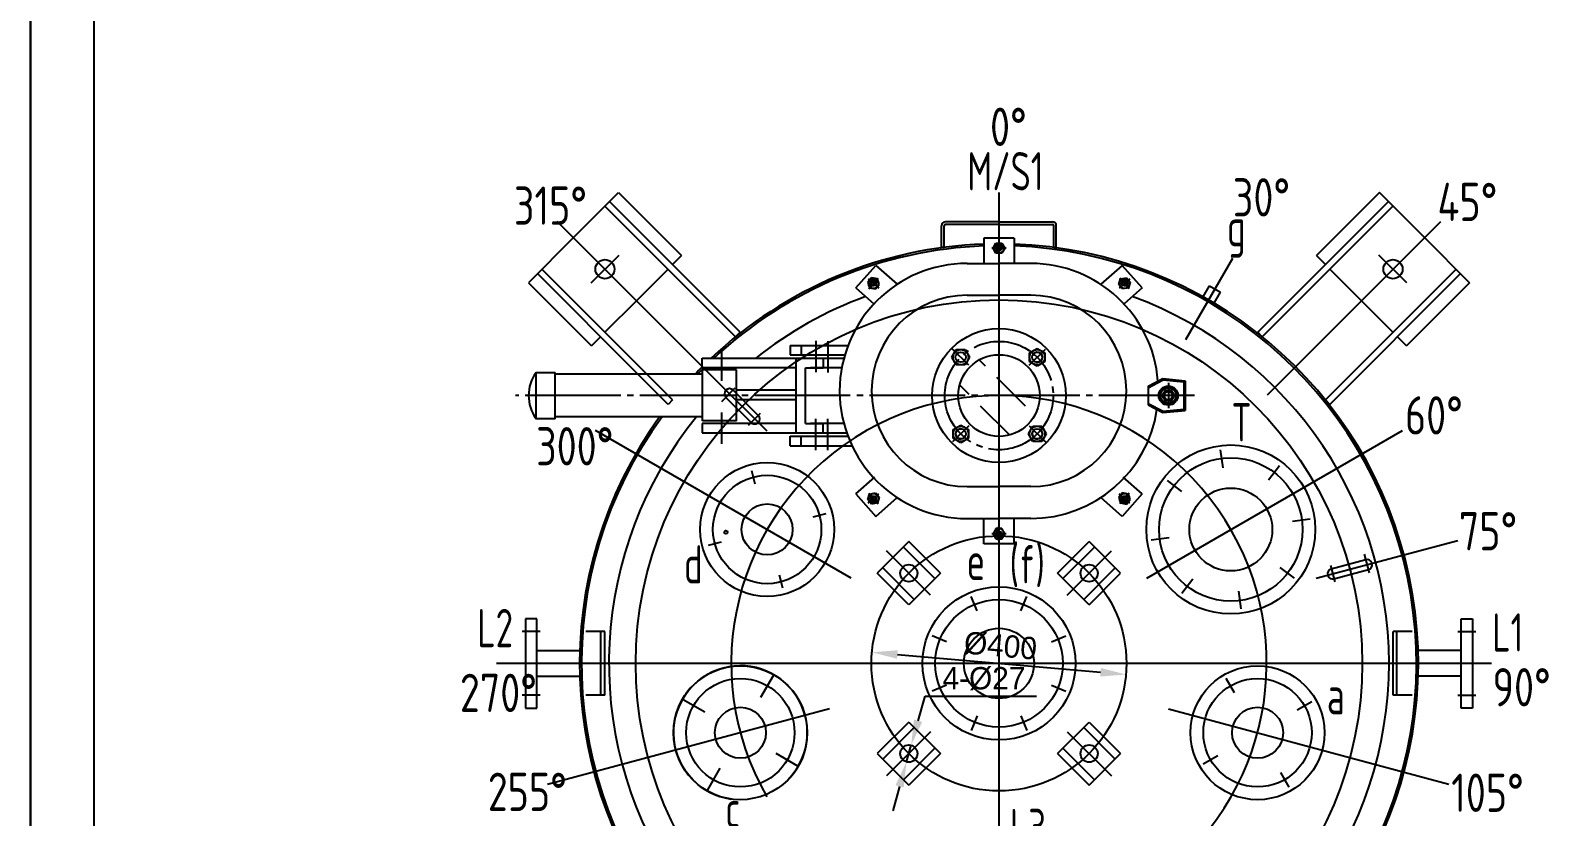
# Model space of a CAD drawing. Extents: x -1085 to 561, y -220 to 621.
# Drawn here: x -32.8 to 205.4, y 72.2 to 195.5 of the extents above; entities that cross this region are included whole.
import ezdxf

# ---------------------------------------------------------------- set-up
doc = ezdxf.new("R2010")
doc.units = 0
doc.linetypes.add('DASHDOT', pattern=[18, 15, -1, 1, -1])
doc.layers.get('0').update_dxf_attribs({"color": 8, "linetype": 'CONTINUOUS'})
doc.layers.get('DEFPOINTS').update_dxf_attribs({"linetype": 'CONTINUOUS'})
for name, color, linetype in [('0-EQUIPMENT', 7, 'CONTINUOUS'), ('1', 8, 'CONTINUOUS'), ('11', 1, 'CONTINUOUS'), ('2', 94, 'DASHDOT'), ('85', 7, 'CONTINUOUS')]:
    doc.layers.add(name, color=color, linetype=linetype)
doc.styles.add('HZTXT', font='tssdeng.shx', dxfattribs={"width": 0.8, "bigfont": 'tssdchn.shx'})
doc.styles.get("Standard").update_dxf_attribs({"font": 'cadt_en', "bigfont": 'cadt_hz'})
doc.dimstyles.get("Standard").update_dxf_attribs({"dimtxt": 3.5, "dimasz": 4, "dimexe": 2, "dimexo": 0, "dimgap": 1, "dimtad": 1, "dimtoh": 1, "dimdec": 4, "dimzin": 0, "dimtxsty": 'STANDARD', "dimcen": 0, "dimazin": 3, "dimtfac": 1, "dimtdec": 4, "dimtmove": 0, "dimatfit": 3, "dimtolj": 1, "dimtzin": 0})

# ---------------------------------------------------------------- blocks, each defined once
blk = doc.blocks.new('*U88')
at = {"layer": '1'}
for p, q in [((117.08, 142.85), (116.09, 143.84)), ((123.36, 136.57), (118.87, 141.06)), ((114.54, 138.41), (113.03, 139.92, 1)), ((120.82, 132.12), (116.33, 136.61))]:
    blk.add_line(p, q, dxfattribs=at)
at = {"layer": '11'}
for centre, radius, start, end in [((119.21, 161.36), 0.5, 342, 612), ((99.51, 155.83), 0.5, 336.5127, 606.5127), ((138.9, 155.83), 0.5, 293.4873, 563.4873), ((125.22, 144.26), 0.8, 252, 522), ((145.78, 138.25), 0.8, 342, 612), ((113.2, 132.24), 0.8, 72, 342), ((125.22, 132.24), 0.8, 162, 432), ((99.51, 122.11), 0.5, 113.4873, 383.4873), ((138.9, 122.11), 0.5, 156.5127, 426.5127), ((119.21, 116.59), 0.5, 108, 378)]:
    blk.add_arc(centre, radius, start, end, dxfattribs=at)
at = {"layer": '2'}
for p, q in [((119.21, 163.18), (119.21, 113.63)), ((119.21, 162.47), (119.21, 160.25)), ((119.21, 162.21), (119.21, 160.51)), ((120.31, 161.36), (118.1, 161.36, 6.28)), ((118.36, 161.36), (120.06, 161.36)), ((98.68, 156.57), (100.34, 155.1)), ((98.78, 155), (100.25, 156.66, 6.28)), ((98.88, 156.4), (100.15, 155.27)), ((100.08, 156.47), (98.95, 155.2)), ((139.73, 156.57), (138.07, 155.1)), ((139.63, 155), (138.16, 156.66)), ((139.53, 156.4), (138.26, 155.27)), ((138.33, 156.47), (139.46, 155.2)), ((75.67, 145.47), (75.67, 140.56)), ((90.48, 146.82), (90.48, 141.9)), ((92.35, 146.8), (92.35, 141.89)), ((114.47, 142.99), (111.92, 145.53)), ((123.94, 142.99), (126.49, 145.53)), ((149.88, 138.25), (43.35, 138.25)), ((147.02, 138.25), (144.53, 138.25)), ((145.78, 140.22), (145.78, 136.28)), ((75.67, 135.61), (75.67, 130.7)), ((90.48, 129.68), (90.48, 134.6)), ((92.35, 129.7), (92.35, 134.61)), ((114.47, 133.51), (111.92, 130.97)), ((123.94, 133.51), (126.49, 130.97)), ((98.68, 121.38), (100.34, 122.85)), ((98.78, 122.94), (100.25, 121.28)), ((98.88, 121.55), (100.15, 122.68)), ((100.08, 121.48), (98.95, 122.75)), ((139.73, 121.38), (138.07, 122.85)), ((139.63, 122.94), (138.16, 121.28, 6.28)), ((139.53, 121.55), (138.26, 122.68)), ((138.33, 121.48), (139.46, 122.75)), ((119.21, 115.48), (119.21, 117.7)), ((119.21, 115.74), (119.21, 117.44)), ((120.31, 116.59), (118.1, 116.59)), ((118.36, 116.59), (120.06, 116.59))]:
    blk.add_line(p, q, dxfattribs=at)
blk.add_circle((119.21, 138.25), 8.5, dxfattribs=at)
at = {"layer": '85'}
for p, q in [((116.85, 162.95), (116.85, 158.97)), ((121.57, 162.95), (116.85, 162.95)), ((118.28, 161.36), (118.74, 162.16)), ((118.74, 162.16), (119.67, 162.16)), ((119.67, 162.16), (120.13, 161.36)), ((121.57, 162.95), (121.57, 158.97)), ((118.74, 160.56), (118.28, 161.36)), ((119.67, 160.56), (118.74, 160.56)), ((120.13, 161.36), (119.67, 160.56)), ((96.76, 155.12), (99.88, 158.66)), ((99.88, 158.66), (103.23, 155.7)), ((114.21, 158.97), (119.21, 158.97)), ((124.21, 158.97), (119.21, 158.97)), ((138.53, 158.66), (135.18, 155.7)), ((141.65, 155.12), (138.53, 158.66)), ((96.76, 155.12), (99.58, 152.62, 6.28)), ((99.22, 156.71), (98.61, 156.02)), ((98.61, 156.02), (98.9, 155.14)), ((98.9, 155.14), (99.81, 154.96)), ((100.13, 156.53), (99.22, 156.71)), ((99.81, 154.96), (100.42, 155.65)), ((100.42, 155.65), (100.13, 156.53)), ((137.99, 155.65), (138.29, 156.53)), ((138.6, 154.96), (137.99, 155.65)), ((138.29, 156.53), (139.19, 156.71)), ((139.51, 155.14), (138.6, 154.96)), ((141.65, 155.12), (138.83, 152.62)), ((139.19, 156.71), (139.8, 156.02)), ((139.8, 156.02), (139.51, 155.14, 6.28)), ((114.21, 153.97), (119.21, 153.97)), ((124.21, 153.97), (119.21, 153.97)), ((86.45, 146.12), (95.53, 146.12)), ((86.45, 146.12), (86.45, 144.63)), ((88.17, 146.12), (88.17, 144.63)), ((111.81, 144.26), (112.5, 145.46)), ((112.5, 145.46), (113.89, 145.46)), ((113.89, 145.46), (114.58, 144.26, 6.28)), ((124.02, 144.95), (125.22, 145.65)), ((125.22, 145.65), (126.42, 144.95)), ((72.62, 144.11), (94.88, 144.11)), ((72.62, 142.61), (72.62, 144.11, 6.28)), ((86.45, 144.63), (95.02, 144.63)), ((87.36, 132.39), (87.36, 144.11)), ((87.86, 144.11), (91.61, 144.11)), ((91.61, 144.11), (91.61, 142.62)), ((112.5, 143.06), (111.81, 144.26)), ((113.89, 143.06), (112.5, 143.06)), ((114.58, 144.26), (113.89, 143.06)), ((124.02, 143.57), (124.02, 144.95)), ((125.22, 142.87), (124.02, 143.57)), ((126.42, 143.57), (125.22, 142.87, 6.28)), ((126.42, 144.95), (126.42, 143.57)), ((46.57, 134.61), (46.57, 141.89)), ((46.57, 141.89), (49.56, 141.89)), ((49.57, 134.61), (49.56, 141.89)), ((72.7, 141.59), (49.56, 141.59)), ((87.36, 142.61), (72.62, 142.61)), ((74.47, 142.26), (72.7, 142.26)), ((72.71, 134.31), (72.7, 142.26)), ((78.02, 142.27), (74.47, 142.26)), ((78.02, 134.74), (78.02, 142.27)), ((88.86, 133.88), (88.86, 142.62, 6.28)), ((88.86, 142.62), (91.61, 142.62)), ((94.54, 142.61), (89.62, 142.61)), ((142.59, 139.71), (144.92, 140.91)), ((142.59, 139.48), (144.96, 140.7)), ((144.92, 140.91), (148.4, 140.57)), ((144.96, 140.7), (148.2, 140.39)), ((148.4, 140.57), (148.4, 135.93)), ((87.36, 139.08), (78.02, 139.08)), ((142.59, 139.71), (142.59, 136.8)), ((144.39, 138.25), (145.08, 139.45)), ((145.08, 137.05), (144.39, 138.25)), ((145.08, 139.45), (146.47, 139.45)), ((146.47, 139.45), (147.16, 138.25)), ((147.16, 138.25), (146.47, 137.05)), ((148.2, 140.39), (148.2, 136.11)), ((148.4, 135.93), (148.4, 138.25)), ((87.36, 137.6), (78.02, 137.6)), ((142.59, 137.02), (144.96, 135.8)), ((142.59, 136.8), (144.92, 135.59)), ((144.92, 135.59), (148.4, 135.93)), ((144.96, 135.8), (148.2, 136.11)), ((146.47, 137.05), (145.08, 137.05)), ((49.57, 134.61), (46.57, 134.61)), ((72.71, 134.91), (49.57, 134.91)), ((87.36, 133.89), (72.62, 133.89)), ((72.62, 133.89), (72.62, 132.39)), ((78.02, 134.31), (72.71, 134.31)), ((78.02, 134.31), (78.02, 134.74)), ((88.86, 133.88), (91.61, 133.88)), ((94.86, 133.89), (89.62, 133.89)), ((91.61, 132.39), (91.61, 133.88)), ((112, 132.93), (113.2, 133.63, 6.28)), ((113.2, 133.63), (114.4, 132.93)), ((123.83, 132.24), (124.52, 133.44)), ((124.52, 133.44), (125.91, 133.44)), ((125.91, 133.44), (126.6, 132.24)), ((72.62, 132.39), (95.32, 132.39)), ((86.45, 130.38), (86.45, 131.87)), ((86.45, 131.87), (95.51, 131.87)), ((87.86, 132.39), (91.61, 132.39)), ((88.17, 130.38), (88.17, 131.87)), ((112, 131.55), (112, 132.93)), ((113.2, 130.85), (112, 131.55)), ((114.4, 131.55), (113.2, 130.85)), ((114.4, 132.93), (114.4, 131.55)), ((124.52, 131.04), (123.83, 132.24, 6.28)), ((125.91, 131.04), (124.52, 131.04)), ((126.6, 132.24), (125.91, 131.04)), ((86.45, 130.38), (96.15, 130.38)), ((96.76, 122.83), (99.74, 125.46)), ((114.21, 123.97), (119.21, 123.97)), ((124.21, 123.97), (119.21, 123.97)), ((141.65, 122.83), (138.67, 125.46)), ((96.76, 122.83), (99.88, 119.29)), ((98.61, 121.93), (98.9, 122.81, 6.28)), ((99.22, 121.24), (98.61, 121.93)), ((98.9, 122.81), (99.81, 122.99)), ((99.81, 122.99), (100.42, 122.3)), ((99.88, 119.29), (103.23, 122.25)), ((100.42, 122.3), (100.13, 121.42)), ((138.53, 119.29), (135.18, 122.25)), ((138.6, 122.99), (137.99, 122.3)), ((137.99, 122.3), (138.29, 121.42)), ((141.65, 122.83), (138.53, 119.29)), ((139.51, 122.81), (138.6, 122.99)), ((139.19, 121.24), (139.8, 121.93)), ((139.8, 121.93), (139.51, 122.81)), ((100.13, 121.42), (99.22, 121.24)), ((138.29, 121.42), (139.19, 121.24)), ((114.21, 118.97), (119.21, 118.97)), ((116.85, 115), (116.85, 118.97)), ((118.74, 117.39), (118.28, 116.59)), ((119.67, 117.39), (118.74, 117.39)), ((124.21, 118.97), (119.21, 118.97, 6.28)), ((120.13, 116.59), (119.67, 117.39)), ((121.57, 115), (121.57, 118.97)), ((121.57, 115), (116.85, 115)), ((118.28, 116.59), (118.74, 115.79)), ((118.74, 115.79), (119.67, 115.79)), ((119.67, 115.79), (120.13, 116.59, 6.28))]:
    blk.add_line(p, q, dxfattribs=at)
for centre, radius in [((119.21, 161.36), 0.8), ((119.21, 161.36), 0.375), ((99.51, 155.83), 0.8), ((99.51, 155.83), 0.375), ((138.9, 155.83), 0.8), ((138.9, 155.83), 0.375), ((119.21, 138.25), 10.5), ((113.2, 144.26), 1.2), ((125.22, 144.26), 1.2), ((113.2, 144.26), 0.8), ((119.21, 138.25), 6.4), ((125.22, 144.26), 0.8), ((145.78, 138.25), 1.5), ((145.78, 138.25), 1.2), ((145.78, 138.25), 0.875), ((145.78, 138.25), 0.65), ((113.2, 132.24), 1.2), ((125.22, 132.24), 1.2), ((113.2, 132.24), 0.8), ((125.22, 132.24), 0.8), ((99.51, 122.11), 0.8), ((99.51, 122.11), 0.375), ((138.9, 122.11), 0.8), ((138.9, 122.11), 0.375), ((119.21, 116.59), 0.8), ((119.21, 116.59), 0.375)]:
    blk.add_circle(centre, radius, dxfattribs=at)
for centre, radius, start, end in [((114.21, 138.97), 20, 90, 270), ((124.21, 138.97), 20, 4.399, 90), ((114.21, 138.97), 15, 90, 270), ((124.21, 138.97), 15, 270, 450), ((51.63, 138.25), 6.23, 144.3252, 215.6748), ((124.21, 138.97), 20, 270, 351.6542)]:
    blk.add_arc(centre, radius, start, end, dxfattribs=at)
blk = doc.blocks.new('*D89')
at = {"layer": '0-EQUIPMENT', "color": 0}
blk.add_line((103.27, 97.64), (135.14, 94.86), dxfattribs=at)
for points in [[(103.32, 98.31), (103.21, 96.98), (99.28, 97.99)], [(135.2, 95.52), (135.09, 94.19), (139.13, 94.51)]]:
    blk.add_solid(points, dxfattribs=at)
at = {"layer": 'DEFPOINTS', "color": 0}
for p in [(99.28, 97.99), (139.13, 94.51)]:
    blk.add_point(p, dxfattribs=at)
at = {"layer": '0-EQUIPMENT', "color": 0, "insert": (119.45, 98.99), "char_height": 3.5, "attachment_point": 5, "rotation": 355.0017}
blk.add_mtext('\\A1;%%c400', dxfattribs=at)
blk = doc.blocks.new('*D90')
at = {"layer": '0-EQUIPMENT', "color": 0}
for p, q in [((106.51, 87.26), (107.6, 91.11)), ((107.6, 91.11), (125.1, 91.11)), ((104.7, 80.81), (105.43, 83.41)), ((103.61, 76.96), (102.53, 73.11))]:
    blk.add_line(p, q, dxfattribs=at)
for points in [[(105.87, 87.44), (107.16, 87.08), (105.43, 83.41)], [(102.97, 77.14), (104.25, 76.78), (104.7, 80.81)]]:
    blk.add_solid(points, dxfattribs=at)
at = {"layer": 'DEFPOINTS', "color": 0}
for p in [(105.43, 83.41), (104.7, 80.81)]:
    blk.add_point(p, dxfattribs=at)
at = {"layer": '0-EQUIPMENT', "color": 0, "insert": (116.85, 93.86), "char_height": 3.5, "attachment_point": 5}
blk.add_mtext('\\A1;4-%%c27', dxfattribs=at)

msp = doc.modelspace()

# ---------------------------------------------------------------- linework, layer by layer
for p, q in [((-32.77011, -220.16859), (-32.77011, 620.83141)), ((-32.77011, 620.83141), (-32.77011, -220.16859, 1))]:
    msp.add_line(p, q)
at = {"layer": '0-EQUIPMENT'}
for p, q in [((52.43595, 163.01982), (59.50701, 170.09089)), ((59.50701, 170.09089), (69.40651, 160.19139)), ((119.20564, 170.07402), (119.20564, 25.92018)), ((178.90426, 170.09089), (169.00476, 160.19139)), ((185.97533, 163.01982), (178.90426, 170.09089)), ((77.89179, 147.46347), (57.38569, 167.96957)), ((78.5989, 148.17058), (58.0928, 168.67668)), ((159.81237, 148.17058), (180.31847, 168.67668)), ((160.51948, 147.46347), (181.02558, 167.96957)), ((77.08673, 138.36903), (49.88945, 165.56632)), ((110.20564, 161.48571), (110.20564, 164.88571, 6.28319)), ((110.60564, 161.48571), (110.60564, 164.88571, 6.28319)), ((119.20564, 165.48571), (110.80564, 165.48571)), ((119.20564, 165.08571), (110.80564, 165.08571)), ((119.20564, 165.48571), (127.60564, 165.48571, 1)), ((119.20564, 165.08571), (127.60564, 165.08571)), ((127.80564, 161.48571), (127.80564, 164.88571, 6.28319)), ((128.20564, 161.48571), (128.20564, 164.88571, 6.28319)), ((161.32454, 138.36903), (188.52182, 165.56632)), ((52.43595, 163.01982), (45.36488, 155.94875)), ((185.97533, 163.01982), (193.04639, 155.94875)), ((59.54255, 160.22693), (55.18291, 155.86729)), ((67.9923, 158.77718), (69.40651, 160.19139)), ((110.60564, 161.48571), (110.20564, 161.48571)), ((127.80564, 161.48571), (128.20564, 161.48571)), ((148.53367, 147.04779), (155.89829, 159.80367)), ((170.41898, 158.77718), (169.00476, 160.19139)), ((183.18243, 155.91322), (178.82279, 160.27286)), ((62.55635, 141.58571), (46.77909, 157.36297, 6.28319)), ((63.97052, 141.58576), (47.4862, 158.07007)), ((62.33544, 153.12033), (67.28519, 158.07007)), ((170.41898, 137.56398), (190.92507, 158.07007)), ((176.07583, 153.12033), (171.12608, 158.07007)), ((171.12608, 136.85687), (191.63218, 157.36297)), ((45.36488, 155.94875), (55.26437, 146.04926)), ((151.23581, 153.72802), (152.23961, 155.46665)), ((152.23961, 155.46665), (153.97166, 154.46665)), ((193.04639, 155.94875), (183.1469, 146.04926)), ((62.33544, 153.12033), (57.38569, 148.17058)), ((152.96786, 152.72802), (153.97166, 154.46665)), ((176.07583, 153.12033), (181.02558, 148.17058)), ((77.89179, 147.46347), (78.5989, 148.17058)), ((160.51948, 147.46347), (159.81237, 148.17058)), ((56.67859, 147.46347), (55.26437, 146.04926)), ((181.73268, 147.46347), (183.1469, 146.04926)), ((65.89193, 138.25013), (62.55635, 141.58571)), ((67.30614, 138.25013), (63.97052, 141.58576)), ((74.73803, 140.71774), (82.76125, 132.69452, 6.28319)), ((67.28519, 136.85687), (65.89193, 138.25013)), ((67.9923, 137.56398), (67.30614, 138.25013)), ((75.70768, 137.32214), (77.83989, 139.45436)), ((81.44613, 135.14101), (77.48634, 139.1008)), ((67.9923, 137.56398), (67.28519, 136.85687)), ((76.35496, 137.96943), (80.31476, 134.00963, 1)), ((170.41898, 137.56398), (171.12608, 136.85687)), ((79.90831, 133.60318), (81.79969, 135.49456)), ((96.01377, 109.63996), (55.91304, 132.79213)), ((142.39751, 109.63996), (182.49824, 132.79213)), ((153.93711, 129.71924), (154.30569, 126.91965)), ((80.36012, 126.47746), (80.91189, 124.41822)), ((163.23492, 127.2279), (161.51593, 124.98767)), ((145.60093, 124.90635), (147.84116, 123.18736)), ((92.05989, 119.72259), (90.00066, 119.17082)), ((168.04781, 118.89172), (165.24822, 118.52315)), ((73.60525, 114.77768), (75.66448, 115.32945)), ((105.0635, 115.34202), (100.11375, 110.39227)), ((104.21497, 114.49349), (109.16472, 109.54374)), ((110.01325, 110.39227), (105.0635, 115.34202)), ((128.39802, 110.39227), (133.34777, 115.34202)), ((134.1963, 114.49349), (129.24655, 109.54374)), ((138.29752, 110.39227), (133.34777, 115.34202)), ((143.10959, 115.60854), (145.90919, 115.97712)), ((168.98959, 109.5897), (191.21631, 115.54533, 1)), ((108.48426, 106.97151), (101.55342, 113.90235)), ((129.92701, 106.97151), (136.85785, 113.90235)), ((176.76095, 112.50025), (171.35176, 111.05087)), ((176.52402, 113.38447), (177.30447, 110.47181)), ((85.30502, 108.02281), (84.75325, 110.08204)), ((105.0635, 105.44252), (100.11375, 110.39227)), ((100.96228, 111.2408), (105.91203, 106.29105)), ((110.01325, 110.39227), (105.0635, 105.44252)), ((133.34777, 105.44252), (128.39802, 110.39227)), ((137.44899, 111.2408), (132.49924, 106.29105)), ((133.34777, 105.44252), (138.29752, 110.39227)), ((165.55647, 109.59392), (163.31624, 111.31291)), ((171.20299, 111.60609), (171.89528, 109.02242)), ((171.76587, 109.50538), (177.17506, 110.95477, 6.28319)), ((147.92249, 107.27236), (149.64148, 109.51259)), ((157.22029, 104.78102), (156.85172, 107.58062)), ((115.79975, 104.47266), (114.85768, 106.74702)), ((122.61152, 104.47266), (123.55359, 106.74702)), ((46.70564, 103.25013), (44.90564, 103.25013)), ((44.90564, 103.25013), (44.90564, 89.25013)), ((46.70564, 89.25013), (46.70564, 103.25013)), ((191.70564, 89.25013), (191.70564, 103.25013)), ((191.70564, 103.25013), (193.50564, 103.25013)), ((193.50564, 103.25013), (193.50564, 89.25013)), ((47.20564, 101.25013), (44.40564, 101.25013)), ((57.35883, 101.25013), (54.39823, 101.25013)), ((56.75883, 91.25013), (56.75883, 101.25013)), ((57.35883, 91.25013), (57.35883, 101.25013)), ((110.98311, 99.65601), (108.70874, 100.59809)), ((127.42816, 99.65601), (129.70253, 100.59809)), ((184.05244, 101.25013), (181.05244, 101.25013)), ((181.05244, 91.25013), (181.05244, 101.25013, 6.28319)), ((181.65244, 91.25013), (181.65244, 101.25013)), ((191.20564, 101.25013), (194.00564, 101.25013)), ((46.70564, 98.25013), (53.43604, 98.25013)), ((191.70564, 98.25013), (184.97523, 98.25013)), ((196.48465, 96.25013), (40.35364, 96.25013, 6.28319)), ((46.70564, 94.25013), (53.43604, 94.25013)), ((81.84903, 90.94356), (83.81655, 94.3514)), ((156.17486, 91.61453), (154.85654, 93.89792)), ((191.70564, 94.25013), (184.97523, 94.25013)), ((47.20564, 91.25013), (44.40564, 91.25013)), ((57.35883, 91.25013), (54.39823, 91.25013)), ((73.07293, 88.59201), (69.66508, 90.55953)), ((110.98311, 92.84425), (108.70874, 91.90218)), ((127.42816, 92.84425), (129.70253, 91.90218)), ((184.05244, 91.25013), (181.05244, 91.25013)), ((191.20564, 91.25013), (194.00564, 91.25013)), ((44.90564, 89.25013), (46.70564, 89.25013)), ((92.59337, 89.1194), (48.36075, 77.2673)), ((145.8179, 89.1194), (189.79936, 77.3346)), ((166.00931, 88.97939), (168.29271, 90.29771)), ((193.50564, 89.25013), (191.70564, 89.25013)), ((105.0635, 87.05774), (100.11375, 82.108)), ((100.96228, 81.25947), (105.91203, 86.20922)), ((105.0635, 87.05774), (110.01325, 82.108)), ((115.79975, 88.0276), (114.85768, 85.75324)), ((122.61152, 88.0276), (123.55359, 85.75324)), ((128.39802, 82.108), (133.34777, 87.05774)), ((137.44899, 81.25947), (132.49924, 86.20922)), ((133.34777, 87.05774), (138.29752, 82.108)), ((108.48426, 85.52875), (101.55342, 78.59792)), ((129.92701, 85.52875), (136.85785, 78.59792)), ((84.20058, 82.16746), (87.60842, 80.19994)), ((100.11375, 82.108), (105.0635, 77.15825)), ((104.21497, 78.00678), (109.16472, 82.95652)), ((110.01325, 82.108), (105.0635, 77.15825)), ((128.39802, 82.108), (133.34777, 77.15825)), ((134.1963, 78.00678), (129.24655, 82.95652)), ((133.34777, 77.15825), (138.29752, 82.108)), ((153.53973, 81.78007), (151.25633, 80.46175)), ((75.42448, 79.81591), (73.45695, 76.40806)), ((163.37418, 79.14494), (164.6925, 76.86154))]:
    msp.add_line(p, q, dxfattribs=at)
for centre, radius in [((57.38569, 158.07007), 1.5), ((181.02558, 158.07007), 1.5), ((119.20564, 96.25013), 57), ((155.5787, 117.25013), 13.25), ((82.83257, 117.25013), 10.5), ((155.5787, 117.25013), 11.25), ((82.83257, 117.25013), 8.5), ((155.5787, 117.25013), 6.5), ((82.83257, 117.25013), 4), ((76.35992, 116.81825), 0.25), ((119.20564, 96.25013), 20), ((105.0635, 110.39227), 1.35), ((133.34777, 110.39227), 1.35), ((119.20564, 96.25013), 12), ((119.20564, 96.25013), 10), ((119.20564, 96.25013), 5.5), ((78.63675, 85.37973), 10.5), ((159.77452, 85.37973), 10.5), ((78.63675, 85.37973), 8.5), ((159.77452, 85.37973), 8.5), ((78.63675, 85.37973), 4), ((159.77452, 85.37973), 4), ((105.0635, 82.108), 1.35), ((133.34777, 82.108), 1.35)]:
    msp.add_circle(centre, radius, dxfattribs=at)
for centre, radius, start, end in [((110.80564, 164.88571), 0.6, 90, 180), ((110.80564, 164.88571), 0.2, 90, 180), ((127.60564, 164.88571), 0.6, 0, 90), ((127.60564, 164.88571), 0.2, 0, 90), ((119.20564, 96.25013), 65.8, 144.0123557, 447.9441083), ((119.20564, 96.25013), 65.8, 92.0558917, 133.3291125), ((119.20564, 96.25013), 65.5, 143.8215503, 447.934688), ((119.20564, 96.25013), 65.5, 92.065312, 133.0501981), ((119.20564, 96.25013), 61.2, 140.8186251, 430.0159184), ((119.20564, 96.25013), 61.2, 109.9840816, 128.5467585), ((119.20564, 96.25013), 65.8, 135.0776428, 136.4494041), ((119.20564, 96.25013), 65.5, 134.9393291, 136.1993977), ((76.92065, 138.53512), 0.8, 45, 225), ((119.20564, 96.25013), 42, 220.4920898, 569.8385265), ((80.88045, 134.57532), 0.8, 225, 405), ((176.968, 111.72751), 0.8, 285, 465), ((171.55882, 110.27812), 0.8, 105, 285), ((78.63675, 85.37973), 10.5, 317.6743406, 621.8612067)]:
    msp.add_arc(centre, radius, start, end, dxfattribs=at)
at = {"layer": '1'}
msp.add_line((-22.77011, -210.16859), (-22.77011, 595.83141), dxfattribs=at)

# ---------------------------------------------------------------- block references
at = {"layer": '0-EQUIPMENT'}
msp.add_blockref('*U88', (0, 0), dxfattribs=at)

# ---------------------------------------------------------------- texts
at = {"layer": '0-EQUIPMENT', "style": 'HZTXT', "width": 0.7}
for s, p in [('M/S1', (114.241, 170.4306)), ('g', (154.98449, 161.66201)), ('T', (155.67794, 131.06745)), ('d', (69.78921, 108.77981)), ('(f)', (120.85153, 108.78837)), ('e', (114.12855, 109.31625)), ('L2', (37.34509, 98.7934)), ('L1', (196.59493, 98.10716)), ('a', (170.65151, 88.26141)), ('c', (76.25213, 70.44703)), ('L3', (120.90505, 67.44372))]:
    msp.add_text(s, height=6, dxfattribs=at).set_placement(p)
at = {"layer": '0-EQUIPMENT', "char_height": 6, "attachment_point": 7, "style": 'HZTXT'}
for s, insert in [('0%%d', (117.80429, 177.39038)), ('30%%d', (155.90521, 166.328)), ('45%%d', (188.00834, 165.61391)), ('315%%d', (43.10539, 165.03208)), ('60%%d', (182.91995, 132.14372)), ('300%%d', (46.59184, 127.29927)), ('75%%d', (191.36095, 113.97308)), ('90%%d', (196.64857, 89.51239)), ('270%%d', (34.62329, 88.62533)), ('255%%d', (38.99643, 73.11073)), ('105%%d', (190.16584, 72.9677))]:
    msp.add_mtext(s, dxfattribs=dict(at, insert=insert))

# ---------------------------------------------------------------- dimensions: what is measured, and where the dimension line sits
at = {"layer": '0-EQUIPMENT'}
for p1, p2, text, picture, middle in [((99.28169, 97.99267), (139.12958, 94.5076), '%%c400', '*D89', (119.44523, 98.98967)), ((104.69749, 80.80856), (105.42951, 83.40743), '4-%%c27', '*D90', (116.84849, 93.85779))]:
    dim = msp.add_diameter_dim_2p(p1=p1, p2=p2, text=text, dimstyle='STANDARD', dxfattribs=at)
    dim.commit()
    dim.dimension.update_dxf_attribs({"geometry": picture, "text_midpoint": middle})

doc.saveas('drawing.dxf')
